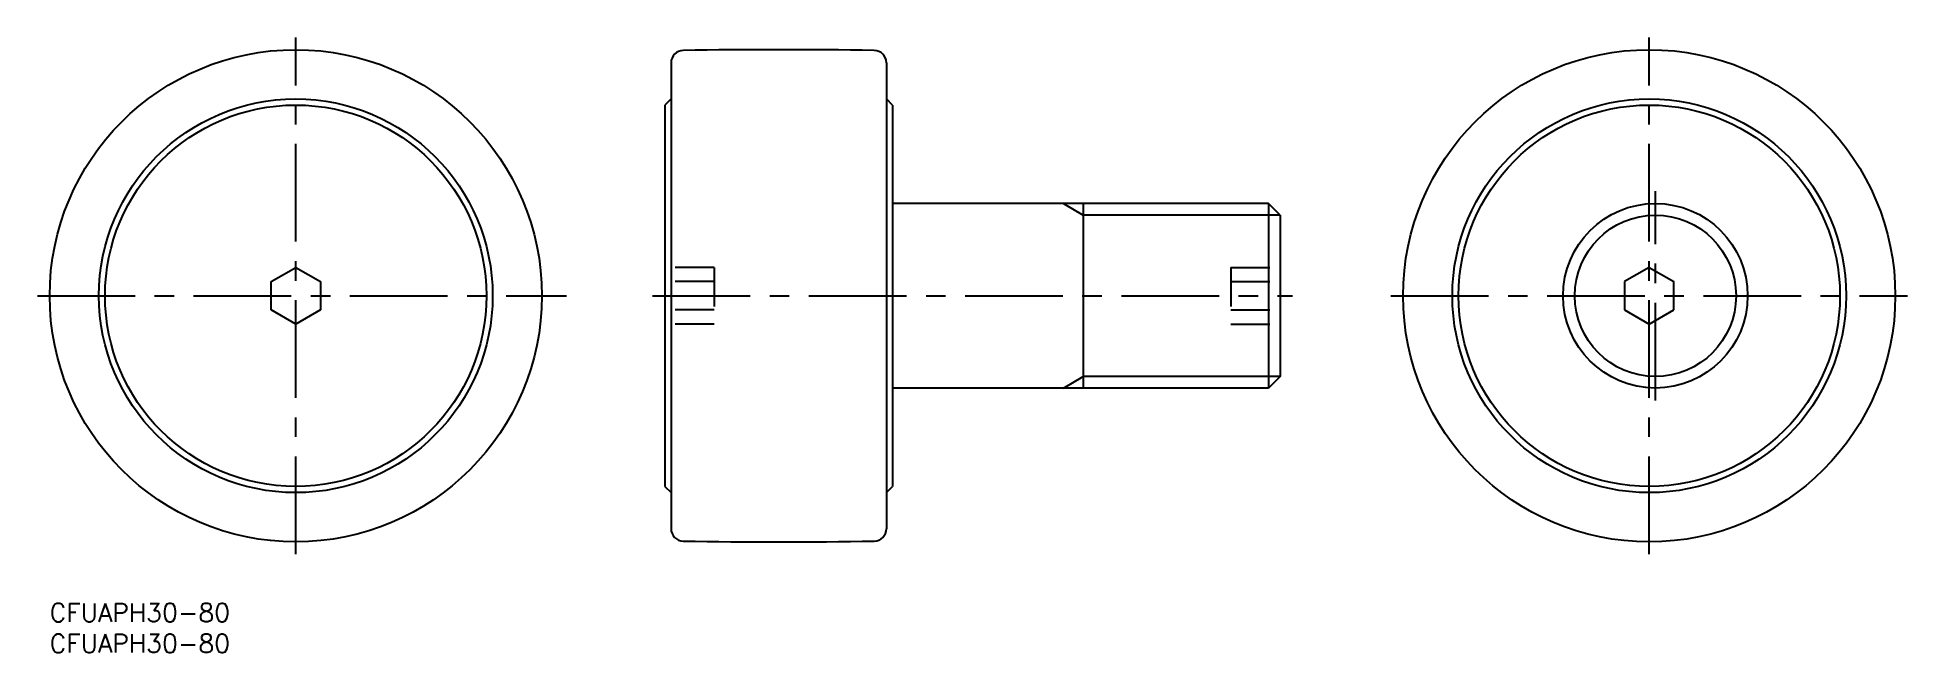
# Model space of a CAD drawing. Extents: x -2 to 302, y -8 to 92.
import ezdxf

# ---------------------------------------------------------------- set-up
doc = ezdxf.new("R2010")
doc.units = 0
doc.header["$LTSCALE"] = 0.5
doc.linetypes.add('CENTER', pattern=[50.8, 31.75, -6.35, 6.35, -6.35])
doc.linetypes.add('DASHED', pattern=[19.05, 12.7, -6.35])
for name, color, linetype in [('MSM_CENTER', 1, 'CENTER'), ('MSM_CONTINUOUS', 7, 'CONTINUOUS'), ('MSM_DASHED', 4, 'DASHED'), ('MSM_NARROW', 5, 'CONTINUOUS'), ('MSM_PART_NUMBER', 7, 'CONTINUOUS')]:
    doc.layers.add(name, color=color, linetype=linetype)
doc.styles.get("Standard").update_dxf_attribs({"font": 'txt.shx', "height": 3, "bigfont": 'bigfont.shx'})

# ---------------------------------------------------------------- blocks, each defined once
blk = doc.blocks.new('*U15')
at = {"layer": 'MSM_PART_NUMBER'}
blk.add_text('CFUAPH30-80', height=3, dxfattribs=at).set_placement((0, -3))
blk = doc.blocks.new('*U16')
at = {"layer": 'MSM_PART_NUMBER'}
blk.add_text('CFUAPH30-80', height=3, dxfattribs=at).set_placement((0, -8))

msp = doc.modelspace()

# ---------------------------------------------------------------- linework, layer by layer
at = {"layer": 'MSM_CENTER'}
for p, q in [((40, 8), (40, 92)), ((260, 8), (260, 92)), ((261, 33), (261, 67)), ((-2, 50), (84, 50)), ((98, 50), (202, 50)), ((218, 50), (302, 50))]:
    msp.add_line(p, q, dxfattribs=at)
at = {"layer": 'MSM_CONTINUOUS'}
for p, q in [((101, 87.88), (101, 12.12)), ((136, 87.88), (136, 12.12)), ((101, 82), (100, 81)), ((100, 81), (100, 19)), ((137, 81), (136, 82)), ((137, 81), (137, 19)), ((198.11, 65), (137, 65)), ((168, 65), (168, 35)), ((198.11, 65), (198.11, 35)), ((200, 63.11), (198.11, 65)), ((200, 63.11), (200, 36.89)), ((36, 52.31), (40, 54.62)), ((36, 47.69), (36, 52.31)), ((40, 54.62), (44, 52.31)), ((44, 52.31), (44, 47.69)), ((260, 54.62), (256, 52.31)), ((256, 52.31), (256, 47.69)), ((260, 54.62), (264, 52.31)), ((264, 47.69), (264, 52.31)), ((40, 45.38), (36, 47.69)), ((44, 47.69), (40, 45.38)), ((256, 47.69), (260, 45.38)), ((260, 45.38), (264, 47.69)), ((200, 36.89), (198.11, 35)), ((198.11, 35), (137, 35)), ((100, 19), (101, 18)), ((136, 18), (137, 19))]:
    msp.add_line(p, q, dxfattribs=at)
for centre, radius in [((40, 50), 40), ((260, 50), 40), ((40, 50), 32), ((40, 50), 31), ((260, 50), 32), ((260, 50), 31), ((261, 50), 15)]:
    msp.add_circle(centre, radius, dxfattribs=at)
for centre, radius, start, end in [((103, 87.88), 2, 90.8899, 180), ((118.5, -910), 1000, 89.1101, 90.8899), ((134, 87.88), 2, 0, 89.1101), ((103, 12.12), 2, 180, 269.1101), ((118.5, 1010), 1000, 269.1101, 270.8899), ((134, 12.12), 2, 270.8899, 0)]:
    msp.add_arc(centre, radius, start, end, dxfattribs=at)
at = {"layer": 'MSM_DASHED'}
for p, q in [((108, 54.62), (100, 54.62)), ((108, 52.31), (100, 52.31)), ((108, 54.62), (108, 45.38)), ((192, 54.62), (200, 54.62)), ((192, 54.62), (192, 45.38)), ((192, 52.31), (200, 52.31)), ((108, 47.69), (100, 47.69)), ((192, 47.69), (200, 47.69)), ((108, 45.38), (100, 45.38)), ((192, 45.38), (200, 45.38))]:
    msp.add_line(p, q, dxfattribs=at)
at = {"layer": 'MSM_NARROW'}
for p, q in [((164.8, 65), (168, 63.11)), ((200, 63.11), (168, 63.11)), ((164.8, 35), (168, 36.89)), ((200, 36.89), (168, 36.89))]:
    msp.add_line(p, q, dxfattribs=at)
msp.add_circle((261, 50), 13.11, dxfattribs=at)

# ---------------------------------------------------------------- block references
at = {"layer": 'MSM_CONTINUOUS'}
for name in ['*U15', '*U16']:
    msp.add_blockref(name, (0, 0), dxfattribs=at)

doc.saveas('drawing.dxf')
